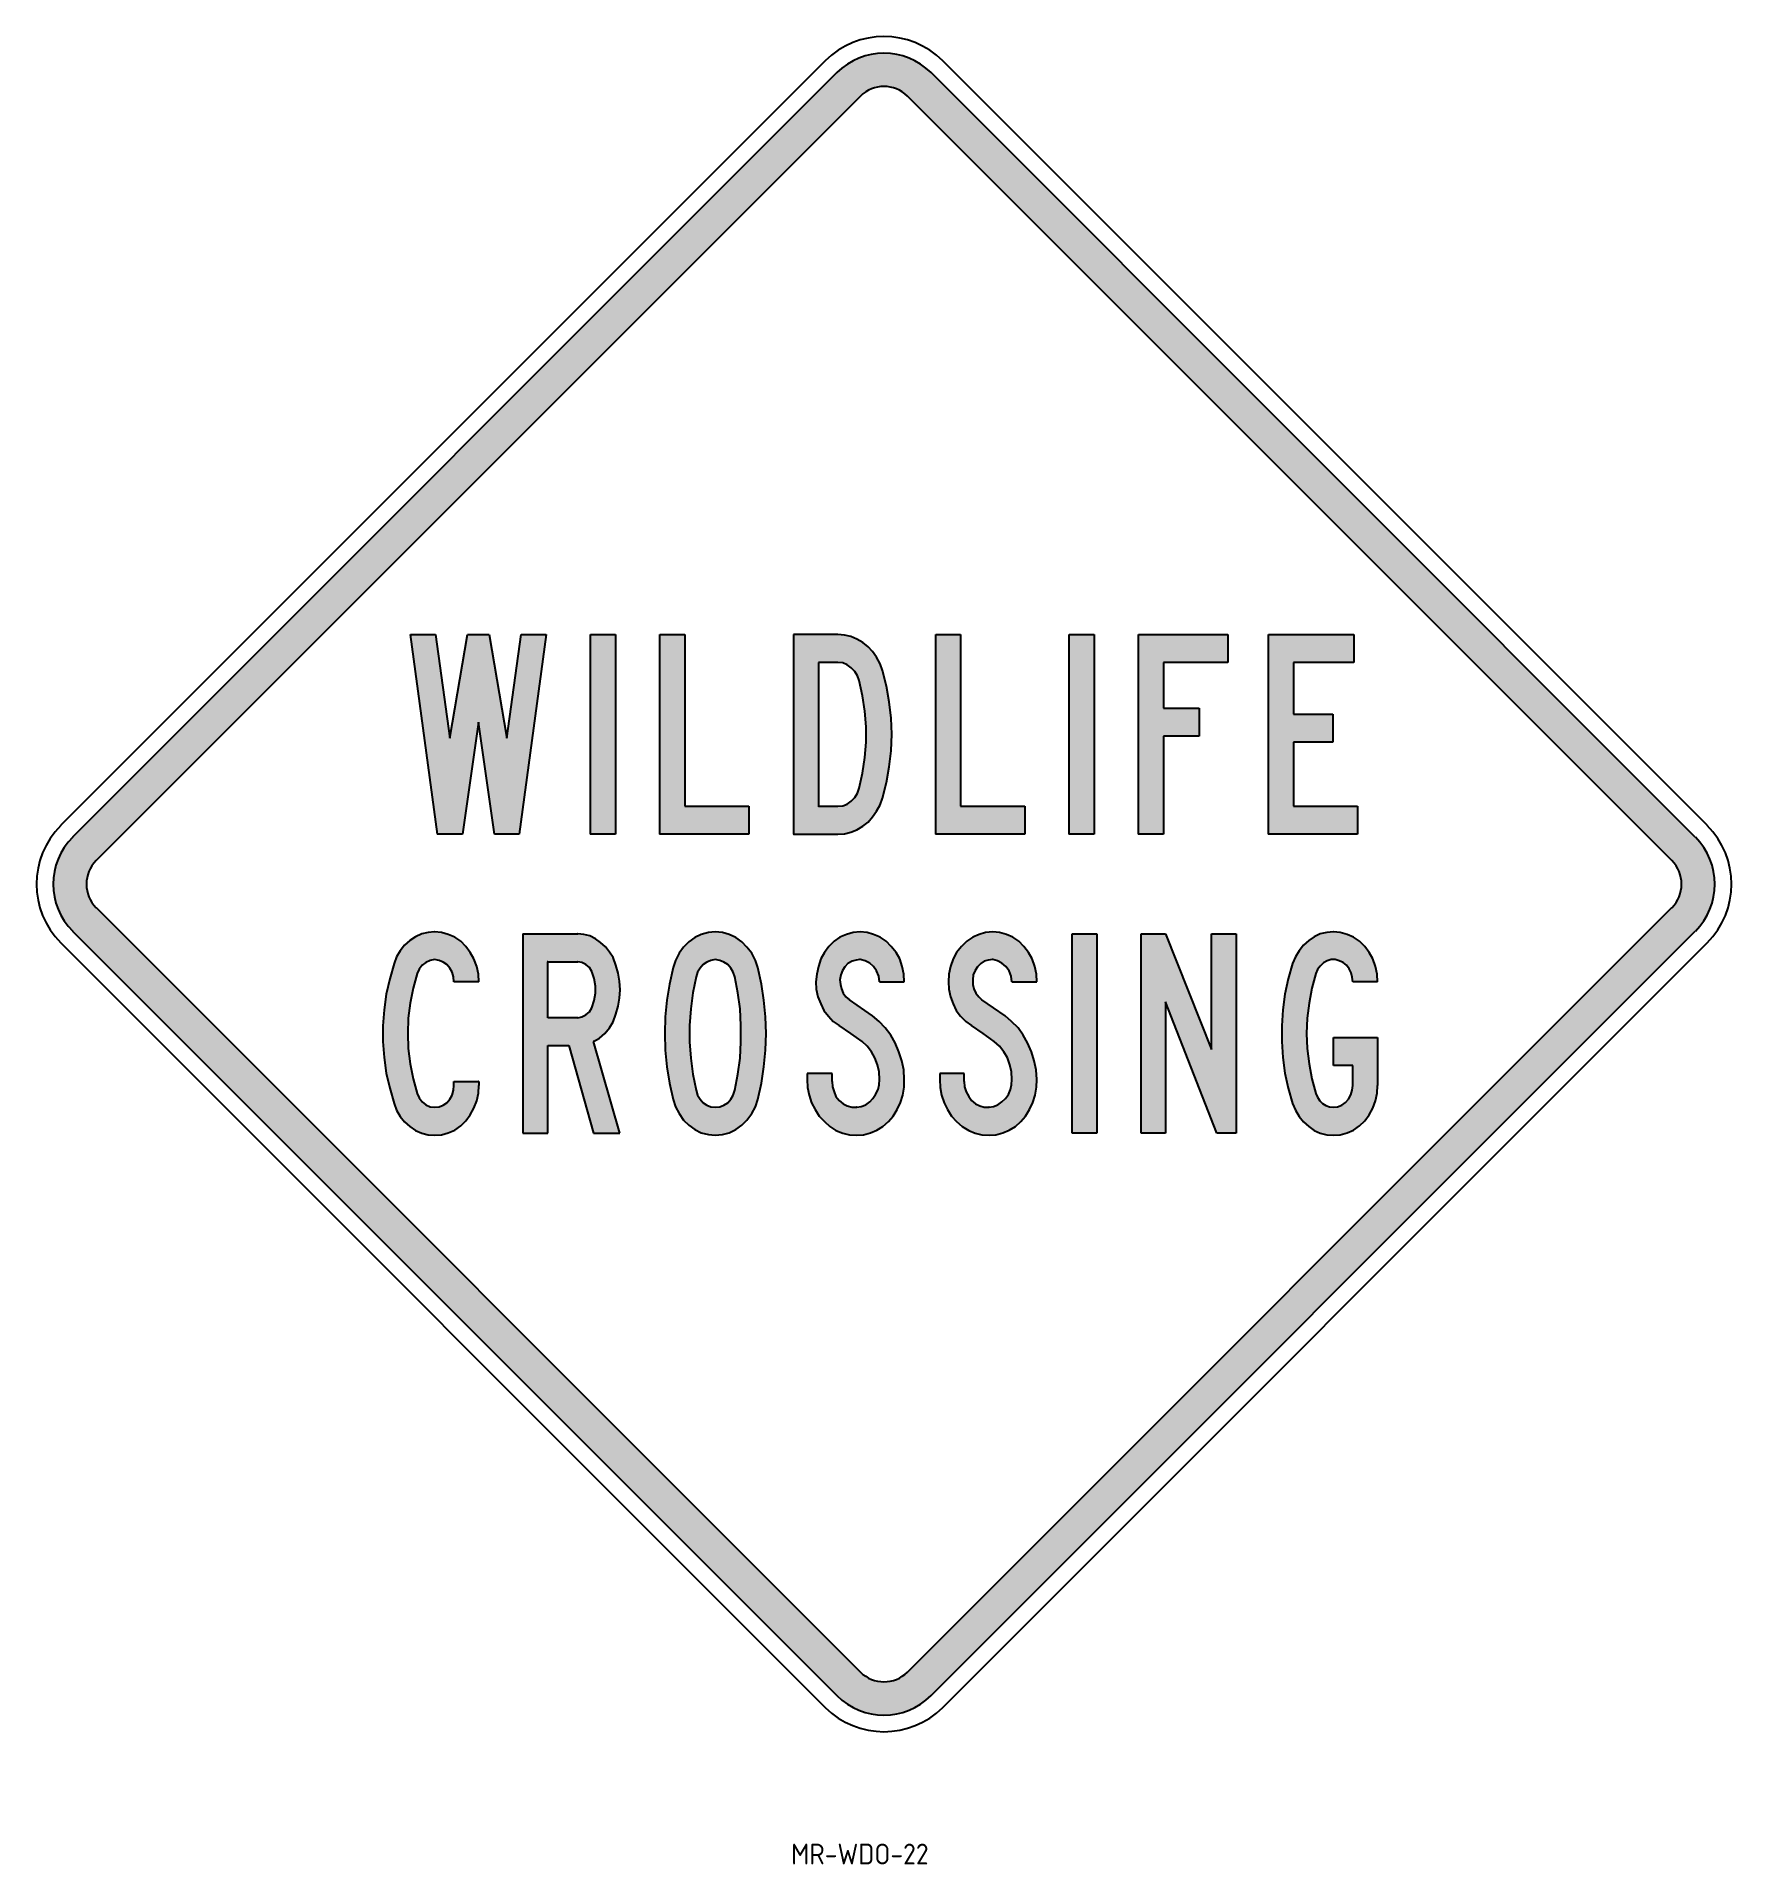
# Model space of a CAD drawing. Extents: x 126 to 330, y 36 to 256.
import ezdxf

# ---------------------------------------------------------------- set-up
doc = ezdxf.new("R2010")
doc.units = 0
doc.header["$MEASUREMENT"] = 0
doc.linetypes.add('CENTERX2', pattern=[101.6, 63.5, -12.7, 12.7, -12.7])
doc.layers.get('0').update_dxf_attribs({"linetype": 'CONTINUOUS'})
for name, color, linetype in [('L35', 3, 'CONTINUOUS'), ('T25', 1, 'CONTINUOUS'), ('TBLK25', 1, 'CONTINUOUS')]:
    doc.layers.add(name, color=color, linetype=linetype)
doc.styles.add('ISO', font='iso.shx')

msp = doc.modelspace()

# ---------------------------------------------------------------- hatches: boundary and pattern name
at = {"layer": 'T25', "linetype": 'CENTERX2'}
h = msp.add_hatch(color=256, dxfattribs=at)
h.paths.add_polyline_path([(180.43, 183.84), (177.83, 183.84), (175.7, 171.35), (173.97, 183.84), (170.98, 183.84), (174.21, 159.83), (177.2, 159.83), (179.13, 173.28), (181.06, 159.83), (184.05, 159.83), (187.28, 183.84), (184.29, 183.84), (182.55, 171.35)])
h.paths.add_polyline_path([(195.62, 183.84), (192.63, 183.84), (192.63, 159.83), (195.62, 159.83)])
h.paths.add_polyline_path([(203.96, 183.84), (200.97, 183.84), (200.97, 159.83), (211.67, 159.83), (211.67, 163.2), (203.96, 163.2)])
h.paths.add_polyline_path([(228.55, 167.93), (228.79, 169.86), (228.84, 171.83), (228.79, 173.76), (228.55, 175.74), (228.21, 177.62), (227.73, 179.5), (227.44, 180.32), (227.01, 181.09), (226.53, 181.77), (225.99, 182.34), (225.37, 182.88), (224.64, 183.26), (223.92, 183.6), (223.15, 183.74), (222.38, 183.84), (217.03, 183.84), (217.03, 159.83), (222.38, 159.83), (223.15, 159.88), (223.92, 160.07), (224.64, 160.36), (225.37, 160.79), (225.99, 161.27), (226.53, 161.9), (227.01, 162.58), (227.44, 163.35), (227.73, 164.17), (228.21, 166.05)])
h.paths.add_polyline_path([(220.02, 180.46), (222.38, 180.46), (222.96, 180.42), (223.49, 180.17), (223.97, 179.84), (224.4, 179.4), (224.74, 178.87), (224.93, 178.29), (225.32, 176.46), (225.61, 174.63), (225.75, 172.75), (225.75, 170.87), (225.61, 169.04), (225.32, 167.16), (224.93, 165.37), (224.74, 164.75), (224.4, 164.22), (223.97, 163.78), (223.49, 163.44), (222.96, 163.25), (222.38, 163.2), (220.02, 163.2)], flags=16)
h.paths.add_polyline_path([(237.13, 183.84), (234.14, 183.84), (234.14, 159.83), (244.85, 159.83), (244.85, 163.2), (237.13, 163.2)])
h.paths.add_polyline_path([(253.19, 183.84), (250.2, 183.84), (250.2, 159.83), (253.19, 159.83)])
h.paths.add_polyline_path([(265.82, 174.97), (261.53, 174.97), (261.53, 180.46), (269.25, 180.46), (269.25, 183.84), (258.54, 183.84), (258.54, 159.83), (261.53, 159.83), (261.53, 171.59), (265.82, 171.59)])
h.paths.add_polyline_path([(281.88, 174.24), (277.15, 174.24), (277.15, 180.46), (284.43, 180.46), (284.43, 183.84), (274.16, 183.84), (274.16, 159.83), (284.87, 159.83), (284.87, 163.2), (277.15, 163.2), (277.15, 170.87), (281.88, 170.87)])
h = msp.add_hatch(color=256, dxfattribs=at)
h.paths.add_polyline_path([(178.16, 126.08), (178.6, 126.89), (178.93, 127.76), (179.13, 128.68), (179.18, 129.6), (179.18, 130.08), (179.13, 130.08), (176.19, 130.08), (176.19, 129.6), (176.14, 129.02), (175.99, 128.44), (175.7, 127.96), (175.32, 127.52), (174.88, 127.23), (174.4, 127.04), (173.87, 126.99), (173.34, 127.04), (172.81, 127.28), (172.38, 127.62), (171.99, 128.1), (171.75, 128.63), (171.27, 130.41), (170.93, 132.2), (170.69, 134.03), (170.64, 135.86), (170.69, 137.7), (170.93, 139.48), (171.27, 141.31), (171.75, 143.05), (171.99, 143.58), (172.38, 144.06), (172.81, 144.4), (173.34, 144.64), (173.87, 144.74), (174.4, 144.64), (174.88, 144.45), (175.32, 144.16), (175.7, 143.72), (175.99, 143.24), (176.14, 142.66), (176.19, 142.08), (179.18, 142.08), (179.13, 143), (178.93, 143.92), (178.6, 144.83), (178.16, 145.6), (177.63, 146.33), (177.01, 146.95), (176.28, 147.44), (175.51, 147.77), (174.69, 148.01), (173.87, 148.06), (173.1, 148.01), (172.33, 147.82), (171.56, 147.48), (170.88, 147.05), (170.26, 146.47), (169.73, 145.8), (169.29, 145.07), (169, 144.25), (168.47, 142.42), (168.04, 140.59), (167.8, 138.71), (167.65, 136.78), (167.65, 134.9), (167.8, 132.97), (168.04, 131.09), (168.47, 129.26), (169, 127.43), (169.29, 126.65), (169.73, 125.88), (170.26, 125.21), (170.88, 124.68), (171.56, 124.19), (172.33, 123.86), (173.1, 123.66), (173.87, 123.62), (174.69, 123.66), (175.51, 123.91), (176.28, 124.24), (177.01, 124.73), (177.63, 125.35)])
h.paths.add_polyline_path([(194.89, 136.54), (195.33, 137.26), (195.67, 138.18), (195.96, 139.14), (196.1, 140.11), (196.2, 141.12), (196.1, 142.13), (195.96, 143.1), (195.67, 144.06), (195.33, 144.98), (194.89, 145.65), (194.41, 146.28), (193.83, 146.81), (193.21, 147.24), (192.53, 147.58), (191.81, 147.77), (191.09, 147.82), (191.04, 147.82), (184.48, 147.82), (184.48, 123.86), (187.47, 123.86), (187.47, 134.42), (190.02, 134.42), (192.97, 123.86), (196.15, 123.86), (192.97, 134.9), (193.69, 135.28), (194.32, 135.86)])
h.paths.add_polyline_path([(187.47, 137.74), (187.47, 144.49), (191.09, 144.49), (191.57, 144.4), (192.05, 144.16), (192.48, 143.77), (192.77, 143.29), (193.06, 142.47), (193.21, 141.55), (193.21, 140.69), (193.06, 139.82), (192.77, 138.95), (192.48, 138.47), (192.05, 138.08), (191.57, 137.84), (191.09, 137.74)], flags=16)
h.paths.add_polyline_path([(213.65, 133.84), (213.75, 135.86), (213.65, 137.84), (213.46, 139.87), (213.17, 141.79), (212.73, 143.77), (212.45, 144.64), (212.01, 145.51), (211.43, 146.23), (210.81, 146.86), (210.08, 147.39), (209.31, 147.77), (208.49, 148.01), (207.62, 148.06), (206.8, 148.01), (205.94, 147.77), (205.16, 147.39), (204.44, 146.86), (203.81, 146.23), (203.28, 145.51), (202.85, 144.64), (202.56, 143.77), (202.13, 141.79), (201.79, 139.87), (201.6, 137.84), (201.55, 135.86), (201.6, 133.84), (201.79, 131.86), (202.13, 129.88), (202.56, 127.91), (202.85, 127.04), (203.28, 126.22), (203.81, 125.45), (204.44, 124.82), (205.16, 124.29), (205.94, 123.91), (206.8, 123.71), (207.62, 123.62), (208.49, 123.71), (209.31, 123.91), (210.08, 124.29), (210.81, 124.82), (211.43, 125.45), (212.01, 126.22), (212.45, 127.04), (212.73, 127.91), (213.17, 129.88), (213.46, 131.86)])
h.paths.add_polyline_path([(204.68, 132.87), (204.54, 134.85), (204.54, 136.83), (204.68, 138.8), (204.92, 140.73), (205.31, 142.66), (205.5, 143.24), (205.79, 143.72), (206.18, 144.16), (206.61, 144.45), (207.09, 144.64), (207.62, 144.74), (208.15, 144.64), (208.64, 144.45), (209.12, 144.16), (209.5, 143.72), (209.79, 143.24), (209.99, 142.66), (210.32, 140.73), (210.61, 138.8), (210.71, 136.83), (210.71, 134.85), (210.61, 132.87), (210.32, 130.95), (209.99, 129.02), (209.79, 128.44), (209.5, 127.96), (209.12, 127.52), (208.64, 127.23), (208.15, 127.04), (207.62, 126.99), (207.09, 127.04), (206.61, 127.23), (206.18, 127.52), (205.79, 127.96), (205.5, 128.44), (205.31, 129.02), (204.92, 130.95)], flags=16)
h.paths.add_polyline_path([(223.78, 139.91), (223.34, 140.25), (223.01, 140.69), (222.81, 141.22), (222.67, 141.75), (222.62, 142.32), (222.72, 142.9), (222.91, 143.43), (223.2, 143.87), (223.58, 144.25), (224.07, 144.54), (224.55, 144.69), (225.03, 144.74), (225.66, 144.59), (226.19, 144.3), (226.67, 143.92), (227.01, 143.39), (227.3, 142.76), (227.39, 142.08), (230.33, 142.08), (230.29, 143), (230.09, 143.92), (229.8, 144.83), (229.37, 145.6), (228.79, 146.33), (228.16, 146.95), (227.44, 147.44), (226.67, 147.77), (225.9, 148.01), (225.03, 148.06), (224.21, 148.01), (223.39, 147.77), (222.62, 147.44), (221.9, 146.95), (221.27, 146.33), (220.74, 145.6), (220.3, 144.83), (220.02, 143.92), (219.82, 143), (219.73, 142.08), (219.77, 141.17), (219.97, 140.25), (220.3, 139.43), (220.69, 138.61), (221.22, 137.94), (221.8, 137.31), (222.52, 136.83), (223.92, 135.86), (225.27, 134.9), (225.9, 134.32), (226.43, 133.65), (226.81, 132.92), (227.15, 132.1), (227.34, 131.23), (227.39, 130.32), (227.34, 129.69), (227.2, 129.11), (226.91, 128.53), (226.57, 128.05), (226.19, 127.62), (225.71, 127.28), (225.17, 127.09), (224.64, 126.99), (224.6, 126.99), (224.07, 126.99), (223.49, 127.14), (223.01, 127.38), (222.52, 127.81), (222.14, 128.29), (221.9, 128.82), (221.7, 129.45), (221.66, 130.08), (221.66, 131.04), (218.67, 131.04), (218.67, 130.32), (218.71, 129.35), (218.91, 128.44), (219.2, 127.52), (219.63, 126.7), (220.11, 125.93), (220.74, 125.26), (221.41, 124.68), (222.14, 124.19), (222.96, 123.86), (223.78, 123.66), (224.64, 123.62), (225.46, 123.66), (226.28, 123.91), (227.06, 124.24), (227.78, 124.68), (228.45, 125.26), (229.03, 125.93), (229.51, 126.7), (229.9, 127.57), (230.19, 128.44), (230.33, 129.4), (230.33, 130.32), (230.29, 131.48), (230.04, 132.58), (229.71, 133.65), (229.27, 134.71), (228.74, 135.67), (228.07, 136.54), (227.34, 137.31), (226.53, 137.98)])
h.paths.add_polyline_path([(243.26, 137.31), (242.48, 137.98), (239.69, 139.91), (239.3, 140.25), (238.97, 140.69), (238.72, 141.22), (238.58, 141.75), (238.58, 142.32), (238.63, 142.9), (238.87, 143.43), (239.16, 143.87), (239.54, 144.25), (239.98, 144.54), (240.46, 144.69), (240.99, 144.74), (241.57, 144.59), (242.1, 144.3), (242.58, 143.92), (242.97, 143.39), (243.21, 142.76), (243.3, 142.08), (246.29, 142.08), (246.25, 143), (246.05, 143.92), (245.72, 144.83), (245.28, 145.6), (244.75, 146.33), (244.12, 146.95), (243.4, 147.44), (242.63, 147.77), (241.81, 148.01), (240.99, 148.06), (240.12, 148.01), (239.35, 147.77), (238.58, 147.44), (237.86, 146.95), (237.23, 146.33), (236.65, 145.6), (236.22, 144.83), (235.93, 143.92), (235.73, 143), (235.69, 142.08), (235.73, 141.17), (235.93, 140.25), (236.22, 139.43), (236.6, 138.61), (237.13, 137.94), (237.76, 137.31), (238.43, 136.83), (239.83, 135.86), (241.18, 134.9), (241.81, 134.32), (242.34, 133.65), (242.77, 132.92), (243.06, 132.1), (243.26, 131.23), (243.3, 130.32), (243.26, 129.69), (243.11, 129.11), (242.87, 128.53), (242.53, 128.05), (242.1, 127.62), (241.62, 127.28), (241.09, 127.09), (240.56, 126.99), (240.51, 126.99), (239.98, 126.99), (239.45, 127.14), (238.92, 127.38), (238.43, 127.81), (238.1, 128.29), (237.81, 128.82), (237.61, 129.45), (237.57, 130.08), (237.57, 131.04), (234.63, 131.04), (234.63, 130.32), (234.67, 129.35), (234.82, 128.44), (235.16, 127.52), (235.54, 126.7), (236.02, 125.93), (236.65, 125.26), (237.33, 124.68), (238.1, 124.19), (238.87, 123.86), (239.69, 123.66), (240.56, 123.62), (241.38, 123.66), (242.2, 123.91), (242.97, 124.24), (243.74, 124.68), (244.37, 125.26), (244.94, 125.93), (245.43, 126.7), (245.81, 127.57), (246.1, 128.44), (246.25, 129.4), (246.29, 130.32), (246.2, 131.48), (245.96, 132.58), (245.67, 133.65), (245.19, 134.71), (244.65, 135.67), (244.03, 136.54)])
h.paths.add_polyline_path([(253.53, 147.82), (250.54, 147.82), (250.54, 123.86), (253.53, 123.86)])
h.paths.add_polyline_path([(261.77, 139.67), (267.94, 123.86), (270.26, 123.86), (270.26, 147.82), (267.32, 147.82), (267.32, 133.93), (261.77, 147.82), (258.83, 147.82), (258.83, 123.86), (261.77, 123.86)])
h.paths.add_polyline_path([(278.79, 137.7), (279.03, 139.48), (279.37, 141.31), (279.85, 143.05), (280.05, 143.53), (280.38, 143.96), (280.77, 144.35), (281.2, 144.59), (281.69, 144.74), (282.17, 144.74), (282.65, 144.59), (283.13, 144.4), (283.52, 144.06), (283.86, 143.63), (284.1, 143.14), (284.24, 142.61), (284.29, 142.08), (287.28, 142.08), (287.23, 143), (287.04, 143.92), (286.7, 144.83), (286.27, 145.6), (285.74, 146.33), (285.11, 146.95), (284.39, 147.44), (283.61, 147.77), (282.79, 148.01), (281.97, 148.06), (281.16, 148.01), (280.38, 147.82), (279.66, 147.48), (278.99, 147.05), (278.36, 146.47), (277.83, 145.8), (277.39, 145.07), (277.06, 144.25), (276.53, 142.42), (276.14, 140.59), (275.9, 138.71), (275.75, 136.78), (275.75, 134.9), (275.9, 132.97), (276.14, 131.09), (276.53, 129.26), (277.06, 127.43), (277.39, 126.65), (277.83, 125.88), (278.36, 125.21), (278.99, 124.68), (279.66, 124.19), (280.38, 123.86), (281.16, 123.66), (281.97, 123.62), (282.79, 123.66), (283.61, 123.91), (284.39, 124.24), (285.11, 124.73), (285.74, 125.35), (286.27, 126.08), (286.7, 126.89), (287.04, 127.76), (287.23, 128.68), (287.28, 129.6), (287.28, 135.38), (281.97, 135.38), (281.97, 132.01), (284.29, 132.01), (284.29, 129.6), (284.24, 129.02), (284.05, 128.49), (283.76, 127.96), (283.42, 127.57), (282.99, 127.23), (282.46, 127.04), (281.97, 126.99), (281.49, 127.04), (281.06, 127.18), (280.67, 127.43), (280.34, 127.76), (280.05, 128.2), (279.85, 128.63), (279.37, 130.41), (279.03, 132.2), (278.79, 134.03), (278.74, 135.86)])
at = {"layer": 'TBLK25', "linetype": 'CENTERX2'}
h = msp.add_hatch(color=256, dxfattribs=at)
h.paths.add_polyline_path([(322.67, 156.64, -0.198872), (323.84, 153.82), (327.84, 153.82, 0.198872), (325.49, 159.47), (233.57, 251.4, 0.198872), (227.91, 253.74), (227.91, 249.74, -0.198872), (230.74, 248.57)])
h.paths.add_polyline_path([(225.09, 248.57, -0.198952), (227.91, 249.74), (227.91, 253.74, 0.198952), (222.26, 251.4), (130.33, 159.47, 0.198872), (127.99, 153.82), (131.99, 153.82, -0.198872), (133.16, 156.64)])
h.paths.add_polyline_path([(222.26, 56.23, 0.198952), (227.91, 53.89), (227.91, 57.89, -0.198952), (225.09, 59.06), (133.16, 150.99, -0.198952), (131.99, 153.82), (127.99, 153.82, 0.198952), (130.33, 148.16)])
h.paths.add_polyline_path([(230.74, 59.06, -0.198872), (227.91, 57.89), (227.91, 53.89, 0.198872), (233.57, 56.23), (325.49, 148.16, 0.198952), (327.84, 153.82), (323.84, 153.82, -0.198952), (322.67, 150.99)])

# ---------------------------------------------------------------- linework, layer by layer
at = {"color": 4}
for p, q in [((174.21, 159.83), (170.98, 183.84)), ((170.98, 183.84), (173.97, 183.84)), ((173.97, 183.84), (175.7, 171.35)), ((175.7, 171.35), (177.83, 183.84)), ((177.83, 183.84), (180.43, 183.84)), ((180.43, 183.84), (182.55, 171.35)), ((182.55, 171.35), (184.29, 183.84)), ((187.28, 183.84), (184.05, 159.83)), ((184.29, 183.84), (187.28, 183.84)), ((192.63, 159.83), (192.63, 183.84)), ((192.63, 183.84), (195.62, 183.84)), ((195.62, 183.84), (195.62, 159.83)), ((200.97, 159.83), (200.97, 183.84)), ((200.97, 183.84), (203.96, 183.84)), ((203.96, 183.84), (203.96, 163.2)), ((222.38, 183.84), (217.03, 183.84)), ((217.03, 183.84), (217.03, 159.83)), ((223.15, 183.74), (222.38, 183.84)), ((223.92, 183.6), (223.15, 183.74)), ((224.64, 183.26), (223.92, 183.6)), ((225.37, 182.88), (224.64, 183.26)), ((225.99, 182.34), (225.37, 182.88)), ((234.14, 159.83), (234.14, 183.84)), ((234.14, 183.84), (237.13, 183.84)), ((237.13, 183.84), (237.13, 163.2)), ((250.2, 159.83), (250.2, 183.84)), ((250.2, 183.84), (253.19, 183.84)), ((253.19, 183.84), (253.19, 159.83)), ((258.54, 159.83), (258.54, 183.84)), ((258.54, 183.84), (269.25, 183.84)), ((269.25, 183.84), (269.25, 180.46)), ((274.16, 159.83), (274.16, 183.84)), ((274.16, 183.84), (284.43, 183.84)), ((284.43, 183.84), (284.43, 180.46)), ((222.38, 180.46), (220.02, 180.46)), ((220.02, 180.46), (220.02, 163.2)), ((222.96, 180.42), (222.38, 180.46)), ((223.49, 180.17), (222.96, 180.42)), ((226.53, 181.77), (225.99, 182.34)), ((227.01, 181.09), (226.53, 181.77)), ((227.44, 180.32), (227.01, 181.09)), ((227.73, 179.5), (227.44, 180.32)), ((269.25, 180.46), (261.53, 180.46)), ((261.53, 180.46), (261.53, 174.97)), ((284.43, 180.46), (277.15, 180.46)), ((277.15, 180.46), (277.15, 174.24)), ((223.97, 179.84), (223.49, 180.17)), ((224.4, 179.4), (223.97, 179.84)), ((224.74, 178.87), (224.4, 179.4)), ((224.93, 178.29), (224.74, 178.87)), ((225.32, 176.46), (224.93, 178.29)), ((228.21, 177.62), (227.73, 179.5)), ((225.61, 174.63), (225.32, 176.46)), ((228.55, 175.74), (228.21, 177.62)), ((225.75, 172.75), (225.61, 174.63)), ((228.79, 173.76), (228.55, 175.74)), ((228.84, 171.83), (228.79, 173.76)), ((261.53, 174.97), (265.82, 174.97)), ((265.82, 174.97), (265.82, 171.59)), ((277.15, 174.24), (281.88, 174.24)), ((281.88, 174.24), (281.88, 170.87)), ((179.13, 173.28), (177.2, 159.83)), ((181.06, 159.83), (179.13, 173.28)), ((225.75, 170.87), (225.75, 172.75)), ((228.79, 169.86), (228.84, 171.83)), ((265.82, 171.59), (261.53, 171.59)), ((261.53, 171.59), (261.53, 159.83)), ((225.61, 169.04), (225.75, 170.87)), ((228.55, 167.93), (228.79, 169.86)), ((281.88, 170.87), (277.15, 170.87)), ((277.15, 170.87), (277.15, 163.2)), ((224.93, 165.37), (225.32, 167.16)), ((225.32, 167.16), (225.61, 169.04)), ((228.21, 166.05), (228.55, 167.93)), ((224.74, 164.75), (224.93, 165.37)), ((227.73, 164.17), (228.21, 166.05)), ((203.96, 163.2), (211.67, 163.2)), ((211.67, 163.2), (211.67, 159.83)), ((220.02, 163.2), (219.97, 163.2)), ((220.02, 163.2), (222.38, 163.2)), ((222.38, 163.2), (222.96, 163.25)), ((222.96, 163.25), (223.49, 163.44)), ((223.49, 163.44), (223.97, 163.78)), ((223.97, 163.78), (224.4, 164.22)), ((224.4, 164.22), (224.74, 164.75)), ((227.01, 162.58), (227.44, 163.35)), ((227.44, 163.35), (227.73, 164.17)), ((237.13, 163.2), (244.85, 163.2)), ((244.85, 163.2), (244.85, 159.83)), ((277.15, 163.2), (284.87, 163.2)), ((284.87, 163.2), (284.87, 159.83)), ((224.64, 160.36), (225.37, 160.79)), ((225.37, 160.79), (225.99, 161.27)), ((225.99, 161.27), (226.53, 161.9)), ((226.53, 161.9), (227.01, 162.58)), ((174.21, 159.83), (174.16, 159.83)), ((177.2, 159.83), (174.21, 159.83)), ((184.05, 159.83), (181.06, 159.83)), ((192.63, 159.83), (192.58, 159.83)), ((195.62, 159.83), (192.63, 159.83)), ((200.97, 159.83), (200.92, 159.83)), ((211.67, 159.83), (200.97, 159.83)), ((217.03, 159.83), (216.98, 159.83)), ((217.03, 159.83), (222.38, 159.83)), ((222.38, 159.83), (223.15, 159.88)), ((223.15, 159.88), (223.92, 160.07)), ((223.92, 160.07), (224.64, 160.36)), ((234.14, 159.83), (234.1, 159.83)), ((244.85, 159.83), (234.14, 159.83)), ((250.2, 159.83), (250.15, 159.83)), ((253.19, 159.83), (250.2, 159.83)), ((258.54, 159.83), (258.49, 159.83)), ((261.53, 159.83), (258.54, 159.83)), ((274.16, 159.83), (274.12, 159.83)), ((284.87, 159.83), (274.16, 159.83)), ((171.56, 147.48), (170.88, 147.05)), ((172.33, 147.82), (171.56, 147.48)), ((173.1, 148.01), (172.33, 147.82)), ((173.87, 148.06), (173.1, 148.01)), ((173.87, 148.06), (173.82, 148.06)), ((174.69, 148.01), (173.87, 148.06)), ((175.51, 147.77), (174.69, 148.01)), ((176.28, 147.44), (175.51, 147.77)), ((177.01, 146.95), (176.28, 147.44)), ((184.48, 147.82), (184.48, 123.86)), ((184.48, 147.82), (191.09, 147.82)), ((191.09, 147.82), (191.04, 147.82)), ((191.09, 147.82), (191.04, 147.82)), ((191.81, 147.77), (191.09, 147.82)), ((192.53, 147.58), (191.81, 147.77)), ((193.21, 147.24), (192.53, 147.58)), ((205.16, 147.39), (204.44, 146.86)), ((205.94, 147.77), (205.16, 147.39)), ((206.8, 148.01), (205.94, 147.77)), ((207.62, 148.06), (206.8, 148.01)), ((208.49, 148.01), (207.62, 148.06)), ((209.31, 147.77), (208.49, 148.01)), ((210.08, 147.39), (209.31, 147.77)), ((210.81, 146.86), (210.08, 147.39)), ((222.62, 147.44), (221.9, 146.95)), ((223.39, 147.77), (222.62, 147.44)), ((224.21, 148.01), (223.39, 147.77)), ((225.03, 148.06), (224.21, 148.01)), ((225.9, 148.01), (225.03, 148.06)), ((226.67, 147.77), (225.9, 148.01)), ((227.44, 147.44), (226.67, 147.77)), ((228.16, 146.95), (227.44, 147.44)), ((238.58, 147.44), (237.86, 146.95)), ((239.35, 147.77), (238.58, 147.44)), ((240.12, 148.01), (239.35, 147.77)), ((240.99, 148.06), (240.12, 148.01)), ((241.81, 148.01), (240.99, 148.06)), ((242.63, 147.77), (241.81, 148.01)), ((243.4, 147.44), (242.63, 147.77)), ((244.12, 146.95), (243.4, 147.44)), ((250.54, 123.86), (250.54, 147.82)), ((250.54, 147.82), (253.53, 147.82)), ((253.53, 147.82), (253.53, 123.86)), ((258.83, 123.86), (258.83, 147.82)), ((258.83, 147.82), (261.77, 147.82)), ((261.77, 147.82), (267.32, 133.93)), ((267.32, 133.93), (267.32, 147.82)), ((267.32, 147.82), (270.26, 147.82)), ((270.26, 147.82), (270.26, 123.86)), ((279.66, 147.48), (278.99, 147.05)), ((280.38, 147.82), (279.66, 147.48)), ((281.16, 148.01), (280.38, 147.82)), ((281.97, 148.06), (281.16, 148.01)), ((281.97, 148.06), (281.93, 148.06)), ((282.79, 148.01), (281.97, 148.06)), ((283.61, 147.77), (282.79, 148.01)), ((284.39, 147.44), (283.61, 147.77)), ((285.11, 146.95), (284.39, 147.44)), ((169.73, 145.8), (169.29, 145.07)), ((170.26, 146.47), (169.73, 145.8)), ((170.88, 147.05), (170.26, 146.47)), ((177.63, 146.33), (177.01, 146.95)), ((178.16, 145.6), (177.63, 146.33)), ((178.6, 144.83), (178.16, 145.6)), ((193.83, 146.81), (193.21, 147.24)), ((194.41, 146.28), (193.83, 146.81)), ((194.89, 145.65), (194.41, 146.28)), ((195.33, 144.98), (194.89, 145.65)), ((203.28, 145.51), (202.85, 144.64)), ((203.81, 146.23), (203.28, 145.51)), ((204.44, 146.86), (203.81, 146.23)), ((211.43, 146.23), (210.81, 146.86)), ((212.01, 145.51), (211.43, 146.23)), ((212.45, 144.64), (212.01, 145.51)), ((220.74, 145.6), (220.3, 144.83)), ((221.27, 146.33), (220.74, 145.6)), ((221.9, 146.95), (221.27, 146.33)), ((228.79, 146.33), (228.16, 146.95)), ((229.37, 145.6), (228.79, 146.33)), ((229.8, 144.83), (229.37, 145.6)), ((236.65, 145.6), (236.22, 144.83)), ((237.23, 146.33), (236.65, 145.6)), ((237.86, 146.95), (237.23, 146.33)), ((244.75, 146.33), (244.12, 146.95)), ((245.28, 145.6), (244.75, 146.33)), ((245.72, 144.83), (245.28, 145.6)), ((277.83, 145.8), (277.39, 145.07)), ((278.36, 146.47), (277.83, 145.8)), ((278.99, 147.05), (278.36, 146.47)), ((285.74, 146.33), (285.11, 146.95)), ((286.27, 145.6), (285.74, 146.33)), ((286.7, 144.83), (286.27, 145.6)), ((169, 144.25), (168.47, 142.42)), ((169.29, 145.07), (169, 144.25)), ((171.75, 143.05), (171.27, 141.31)), ((171.99, 143.58), (171.75, 143.05)), ((172.38, 144.06), (171.99, 143.58)), ((172.81, 144.4), (172.38, 144.06)), ((173.34, 144.64), (172.81, 144.4)), ((173.87, 144.74), (173.34, 144.64)), ((174.4, 144.64), (173.87, 144.74)), ((174.88, 144.45), (174.4, 144.64)), ((175.32, 144.16), (174.88, 144.45)), ((175.7, 143.72), (175.32, 144.16)), ((175.99, 143.24), (175.7, 143.72)), ((176.14, 142.66), (175.99, 143.24)), ((178.93, 143.92), (178.6, 144.83)), ((179.13, 143), (178.93, 143.92)), ((179.18, 142.08), (179.13, 143)), ((187.47, 144.49), (187.42, 144.49)), ((187.47, 144.49), (191.09, 144.49)), ((187.47, 137.74), (187.47, 144.49)), ((191.09, 144.49), (191.04, 144.49)), ((191.09, 144.49), (191.04, 144.49)), ((191.57, 144.4), (191.09, 144.49)), ((192.05, 144.16), (191.57, 144.4)), ((192.48, 143.77), (192.05, 144.16)), ((192.77, 143.29), (192.48, 143.77)), ((192.77, 143.29), (192.72, 143.29)), ((193.06, 142.47), (192.77, 143.29)), ((195.33, 144.98), (195.28, 144.98)), ((195.67, 144.06), (195.33, 144.98)), ((195.96, 143.1), (195.67, 144.06)), ((196.1, 142.13), (195.96, 143.1)), ((202.56, 143.77), (202.13, 141.79)), ((202.85, 144.64), (202.56, 143.77)), ((205.5, 143.24), (205.31, 142.66)), ((205.79, 143.72), (205.5, 143.24)), ((206.18, 144.16), (205.79, 143.72)), ((206.61, 144.45), (206.18, 144.16)), ((207.09, 144.64), (206.61, 144.45)), ((207.62, 144.74), (207.09, 144.64)), ((208.15, 144.64), (207.62, 144.74)), ((208.64, 144.45), (208.15, 144.64)), ((209.12, 144.16), (208.64, 144.45)), ((209.5, 143.72), (209.12, 144.16)), ((209.79, 143.24), (209.5, 143.72)), ((209.99, 142.66), (209.79, 143.24)), ((212.73, 143.77), (212.45, 144.64)), ((213.17, 141.79), (212.73, 143.77)), ((219.82, 143), (219.73, 142.08)), ((220.02, 143.92), (219.82, 143)), ((220.3, 144.83), (220.02, 143.92)), ((222.72, 142.9), (222.62, 142.32)), ((222.91, 143.43), (222.72, 142.9)), ((223.2, 143.87), (222.91, 143.43)), ((223.58, 144.25), (223.2, 143.87)), ((224.07, 144.54), (223.58, 144.25)), ((224.55, 144.69), (224.07, 144.54)), ((225.03, 144.74), (224.55, 144.69)), ((225.03, 144.74), (224.98, 144.74)), ((225.66, 144.59), (225.03, 144.74)), ((226.19, 144.3), (225.66, 144.59)), ((226.67, 143.92), (226.19, 144.3)), ((227.01, 143.39), (226.67, 143.92)), ((227.3, 142.76), (227.01, 143.39)), ((230.09, 143.92), (229.8, 144.83)), ((230.29, 143), (230.09, 143.92)), ((230.33, 142.08), (230.29, 143)), ((235.73, 143), (235.69, 142.08)), ((235.93, 143.92), (235.73, 143)), ((236.22, 144.83), (235.93, 143.92)), ((238.63, 142.9), (238.58, 142.32)), ((238.87, 143.43), (238.63, 142.9)), ((239.16, 143.87), (238.87, 143.43)), ((239.54, 144.25), (239.16, 143.87)), ((239.98, 144.54), (239.54, 144.25)), ((240.46, 144.69), (239.98, 144.54)), ((240.99, 144.74), (240.46, 144.69)), ((240.99, 144.74), (240.94, 144.74)), ((241.57, 144.59), (240.99, 144.74)), ((242.1, 144.3), (241.57, 144.59)), ((242.58, 143.92), (242.1, 144.3)), ((242.97, 143.39), (242.58, 143.92)), ((243.21, 142.76), (242.97, 143.39)), ((246.05, 143.92), (245.72, 144.83)), ((246.25, 143), (246.05, 143.92)), ((246.29, 142.08), (246.25, 143)), ((277.06, 144.25), (276.53, 142.42)), ((277.06, 144.25), (277.01, 144.25)), ((277.39, 145.07), (277.06, 144.25)), ((279.85, 143.05), (279.37, 141.31)), ((280.05, 143.53), (279.85, 143.05)), ((280.38, 143.96), (280.05, 143.53)), ((280.77, 144.35), (280.38, 143.96)), ((281.2, 144.59), (280.77, 144.35)), ((281.69, 144.74), (281.2, 144.59)), ((282.17, 144.74), (281.69, 144.74)), ((282.65, 144.59), (282.17, 144.74)), ((283.13, 144.4), (282.65, 144.59)), ((283.52, 144.06), (283.13, 144.4)), ((283.86, 143.63), (283.52, 144.06)), ((284.1, 143.14), (283.86, 143.63)), ((284.24, 142.61), (284.1, 143.14)), ((287.04, 143.92), (286.7, 144.83)), ((287.23, 143), (287.04, 143.92)), ((287.28, 142.08), (287.23, 143)), ((168.47, 142.42), (168.04, 140.59)), ((171.27, 141.31), (170.93, 139.48)), ((176.19, 142.08), (176.14, 142.66)), ((179.18, 142.08), (176.19, 142.08)), ((193.21, 141.55), (193.06, 142.47)), ((193.06, 139.82), (193.21, 140.69)), ((193.21, 140.69), (193.21, 141.55)), ((196.2, 141.12), (196.1, 142.13)), ((196.1, 140.11), (196.2, 141.12)), ((202.13, 141.79), (201.79, 139.87)), ((204.92, 140.73), (204.68, 138.8)), ((205.31, 142.66), (204.92, 140.73)), ((210.32, 140.73), (209.99, 142.66)), ((210.61, 138.8), (210.32, 140.73)), ((213.46, 139.87), (213.17, 141.79)), ((219.73, 142.08), (219.77, 141.17)), ((219.77, 141.17), (219.97, 140.25)), ((222.62, 142.32), (222.67, 141.75)), ((222.67, 141.75), (222.81, 141.22)), ((222.81, 141.22), (223.01, 140.69)), ((223.01, 140.69), (223.34, 140.25)), ((227.39, 142.08), (227.3, 142.76)), ((227.39, 142.08), (230.33, 142.08)), ((235.69, 142.08), (235.73, 141.17)), ((235.73, 141.17), (235.93, 140.25)), ((238.58, 142.32), (238.58, 141.75)), ((238.58, 141.75), (238.72, 141.22)), ((238.72, 141.22), (238.97, 140.69)), ((238.97, 140.69), (239.3, 140.25)), ((243.3, 142.08), (243.21, 142.76)), ((243.3, 142.08), (246.29, 142.08)), ((276.53, 142.42), (276.14, 140.59)), ((279.37, 141.31), (279.03, 139.48)), ((284.29, 142.08), (284.24, 142.61)), ((287.28, 142.08), (284.29, 142.08)), ((167.8, 138.71), (167.65, 136.78)), ((168.04, 140.59), (167.8, 138.71)), ((170.93, 139.48), (170.69, 137.7)), ((192.48, 138.47), (192.77, 138.95)), ((192.77, 138.95), (192.72, 138.95)), ((192.77, 138.95), (193.06, 139.82)), ((195.67, 138.18), (195.96, 139.14)), ((195.96, 139.14), (196.1, 140.11)), ((201.79, 139.87), (201.6, 137.84)), ((204.68, 138.8), (204.54, 136.83)), ((210.71, 136.83), (210.61, 138.8)), ((213.65, 137.84), (213.46, 139.87)), ((219.97, 140.25), (220.3, 139.43)), ((220.3, 139.43), (220.69, 138.61)), ((220.69, 138.61), (221.22, 137.94)), ((223.34, 140.25), (223.78, 139.91)), ((223.78, 139.91), (223.73, 139.91)), ((223.78, 139.91), (223.73, 139.91)), ((226.53, 137.98), (223.78, 139.91)), ((235.93, 140.25), (236.22, 139.43)), ((236.22, 139.43), (236.6, 138.61)), ((236.6, 138.61), (237.13, 137.94)), ((239.3, 140.25), (239.69, 139.91)), ((239.69, 139.91), (239.64, 139.91)), ((239.69, 139.91), (239.64, 139.91)), ((242.48, 137.98), (239.69, 139.91)), ((267.94, 123.86), (261.77, 139.67)), ((261.77, 139.67), (261.77, 123.86)), ((275.9, 138.71), (275.75, 136.78)), ((276.14, 140.59), (275.9, 138.71)), ((279.03, 139.48), (278.79, 137.7)), ((167.65, 136.78), (167.65, 134.9)), ((170.69, 137.7), (170.64, 135.86)), ((191.09, 137.74), (187.47, 137.74)), ((191.09, 137.74), (191.57, 137.84)), ((191.57, 137.84), (192.05, 138.08)), ((192.05, 138.08), (192.48, 138.47)), ((194.32, 135.86), (194.89, 136.54)), ((194.89, 136.54), (195.33, 137.26)), ((195.33, 137.26), (195.28, 137.26)), ((195.33, 137.26), (195.67, 138.18)), ((201.6, 137.84), (201.55, 135.86)), ((204.54, 136.83), (204.54, 134.85)), ((210.71, 134.85), (210.71, 136.83)), ((213.75, 135.86), (213.65, 137.84)), ((221.22, 137.94), (221.8, 137.31)), ((221.8, 137.31), (222.52, 136.83)), ((222.52, 136.83), (222.47, 136.83)), ((222.52, 136.83), (222.47, 136.83)), ((223.92, 135.86), (222.52, 136.83)), ((227.34, 137.31), (226.53, 137.98)), ((228.07, 136.54), (227.34, 137.31)), ((228.74, 135.67), (228.07, 136.54)), ((237.13, 137.94), (237.76, 137.31)), ((237.76, 137.31), (238.43, 136.83)), ((238.43, 136.83), (238.39, 136.83)), ((238.43, 136.83), (238.39, 136.83)), ((239.83, 135.86), (238.43, 136.83)), ((243.26, 137.31), (242.48, 137.98)), ((244.03, 136.54), (243.26, 137.31)), ((244.65, 135.67), (244.03, 136.54)), ((275.75, 136.78), (275.75, 134.9)), ((278.79, 137.7), (278.74, 135.86)), ((167.65, 134.9), (167.8, 132.97)), ((170.64, 135.86), (170.69, 134.03)), ((187.47, 123.86), (187.47, 134.42)), ((187.47, 134.42), (190.02, 134.42)), ((190.02, 134.42), (192.97, 123.86)), ((192.97, 134.9), (192.92, 134.9)), ((192.97, 134.9), (193.69, 135.28)), ((196.15, 123.86), (192.97, 134.9)), ((193.69, 135.28), (194.32, 135.86)), ((201.55, 135.86), (201.6, 133.84)), ((204.54, 134.85), (204.68, 132.87)), ((210.61, 132.87), (210.71, 134.85)), ((213.65, 133.84), (213.75, 135.86)), ((225.27, 134.9), (223.92, 135.86)), ((225.27, 134.9), (225.22, 134.9)), ((225.9, 134.32), (225.27, 134.9)), ((226.43, 133.65), (225.9, 134.32)), ((229.27, 134.71), (228.74, 135.67)), ((229.71, 133.65), (229.27, 134.71)), ((241.18, 134.9), (239.83, 135.86)), ((241.18, 134.9), (241.13, 134.9)), ((241.81, 134.32), (241.18, 134.9)), ((242.34, 133.65), (241.81, 134.32)), ((245.19, 134.71), (244.65, 135.67)), ((245.67, 133.65), (245.19, 134.71)), ((275.75, 134.9), (275.9, 132.97)), ((278.74, 135.86), (278.79, 134.03)), ((281.97, 132.01), (281.97, 135.38)), ((281.97, 135.38), (287.28, 135.38)), ((287.28, 135.38), (287.28, 129.6)), ((167.8, 132.97), (168.04, 131.09)), ((170.69, 134.03), (170.93, 132.2)), ((170.93, 132.2), (171.27, 130.41)), ((201.6, 133.84), (201.79, 131.86)), ((204.68, 132.87), (204.92, 130.95)), ((210.32, 130.95), (210.61, 132.87)), ((213.46, 131.86), (213.65, 133.84)), ((226.81, 132.92), (226.43, 133.65)), ((227.15, 132.1), (226.81, 132.92)), ((227.34, 131.23), (227.15, 132.1)), ((230.04, 132.58), (229.71, 133.65)), ((230.29, 131.48), (230.04, 132.58)), ((242.77, 132.92), (242.34, 133.65)), ((243.06, 132.1), (242.77, 132.92)), ((243.26, 131.23), (243.06, 132.1)), ((245.96, 132.58), (245.67, 133.65)), ((246.2, 131.48), (245.96, 132.58)), ((275.9, 132.97), (276.14, 131.09)), ((278.79, 134.03), (279.03, 132.2)), ((279.03, 132.2), (279.37, 130.41)), ((284.29, 132.01), (281.97, 132.01)), ((284.29, 129.6), (284.29, 132.01)), ((168.04, 131.09), (168.47, 129.26)), ((171.27, 130.41), (171.75, 128.63)), ((176.19, 129.6), (176.19, 130.08)), ((176.19, 130.08), (179.18, 130.08)), ((179.18, 130.08), (179.13, 130.08)), ((179.18, 130.08), (179.18, 129.6)), ((201.79, 131.86), (202.13, 129.88)), ((202.13, 129.88), (202.56, 127.91)), ((204.92, 130.95), (205.31, 129.02)), ((209.99, 129.02), (210.32, 130.95)), ((212.73, 127.91), (213.17, 129.88)), ((213.17, 129.88), (213.46, 131.86)), ((218.67, 131.04), (218.67, 130.32)), ((221.66, 131.04), (218.67, 131.04)), ((218.67, 130.32), (218.71, 129.35)), ((221.66, 130.08), (221.66, 131.04)), ((221.66, 130.08), (221.7, 129.45)), ((227.2, 129.11), (227.34, 129.69)), ((227.39, 130.32), (227.34, 131.23)), ((227.34, 129.69), (227.39, 130.32)), ((230.33, 130.32), (230.29, 131.48)), ((230.33, 129.4), (230.33, 130.32)), ((234.63, 131.04), (234.63, 130.32)), ((237.57, 131.04), (234.63, 131.04)), ((234.63, 130.32), (234.67, 129.35)), ((237.57, 130.08), (237.57, 131.04)), ((237.57, 130.08), (237.61, 129.45)), ((243.11, 129.11), (243.26, 129.69)), ((243.3, 130.32), (243.26, 131.23)), ((243.26, 129.69), (243.3, 130.32)), ((246.29, 130.32), (246.2, 131.48)), ((246.25, 129.4), (246.29, 130.32)), ((276.14, 131.09), (276.53, 129.26)), ((279.37, 130.41), (279.85, 128.63)), ((168.47, 129.26), (169, 127.43)), ((171.75, 128.63), (171.99, 128.1)), ((171.99, 128.1), (172.38, 127.62)), ((172.38, 127.62), (172.81, 127.28)), ((174.88, 127.23), (175.32, 127.52)), ((175.32, 127.52), (175.7, 127.96)), ((175.7, 127.96), (175.99, 128.44)), ((175.99, 128.44), (176.14, 129.02)), ((176.14, 129.02), (176.19, 129.6)), ((178.6, 126.89), (178.93, 127.76)), ((178.93, 127.76), (179.13, 128.68)), ((179.13, 128.68), (179.18, 129.6)), ((202.56, 127.91), (202.85, 127.04)), ((205.31, 129.02), (205.5, 128.44)), ((205.5, 128.44), (205.79, 127.96)), ((205.79, 127.96), (206.18, 127.52)), ((206.18, 127.52), (206.61, 127.23)), ((208.64, 127.23), (209.12, 127.52)), ((209.12, 127.52), (209.5, 127.96)), ((209.5, 127.96), (209.79, 128.44)), ((209.79, 128.44), (209.99, 129.02)), ((212.45, 127.04), (212.73, 127.91)), ((218.71, 129.35), (218.91, 128.44)), ((218.91, 128.44), (219.2, 127.52)), ((219.2, 127.52), (219.63, 126.7)), ((221.7, 129.45), (221.9, 128.82)), ((221.9, 128.82), (222.14, 128.29)), ((222.14, 128.29), (222.52, 127.81)), ((222.52, 127.81), (223.01, 127.38)), ((225.71, 127.28), (226.19, 127.62)), ((226.19, 127.62), (226.57, 128.05)), ((226.57, 128.05), (226.91, 128.53)), ((226.91, 128.53), (227.2, 129.11)), ((229.51, 126.7), (229.9, 127.57)), ((229.9, 127.57), (230.19, 128.44)), ((230.19, 128.44), (230.33, 129.4)), ((234.67, 129.35), (234.82, 128.44)), ((234.82, 128.44), (235.16, 127.52)), ((235.16, 127.52), (235.54, 126.7)), ((237.61, 129.45), (237.81, 128.82)), ((237.81, 128.82), (238.1, 128.29)), ((238.1, 128.29), (238.43, 127.81)), ((238.43, 127.81), (238.92, 127.38)), ((241.62, 127.28), (242.1, 127.62)), ((242.1, 127.62), (242.53, 128.05)), ((242.53, 128.05), (242.87, 128.53)), ((242.87, 128.53), (243.11, 129.11)), ((245.43, 126.7), (245.81, 127.57)), ((245.81, 127.57), (246.1, 128.44)), ((246.1, 128.44), (246.25, 129.4)), ((276.53, 129.26), (277.06, 127.43)), ((279.85, 128.63), (280.05, 128.2)), ((280.05, 128.2), (280.34, 127.76)), ((280.34, 127.76), (280.67, 127.43)), ((282.99, 127.23), (283.42, 127.57)), ((283.42, 127.57), (283.76, 127.96)), ((283.76, 127.96), (284.05, 128.49)), ((284.05, 128.49), (284.24, 129.02)), ((284.24, 129.02), (284.29, 129.6)), ((286.7, 126.89), (287.04, 127.76)), ((287.04, 127.76), (287.23, 128.68)), ((287.23, 128.68), (287.28, 129.6)), ((169, 127.43), (169.29, 126.65)), ((169.29, 126.65), (169.73, 125.88)), ((169.73, 125.88), (170.26, 125.21)), ((172.81, 127.28), (173.34, 127.04)), ((173.34, 127.04), (173.87, 126.99)), ((173.87, 126.99), (174.4, 127.04)), ((174.4, 127.04), (174.88, 127.23)), ((177.01, 124.73), (177.63, 125.35)), ((177.63, 125.35), (178.16, 126.08)), ((178.16, 126.08), (178.6, 126.89)), ((202.85, 127.04), (203.28, 126.22)), ((203.28, 126.22), (203.81, 125.45)), ((203.81, 125.45), (204.44, 124.82)), ((206.61, 127.23), (207.09, 127.04)), ((207.09, 127.04), (207.62, 126.99)), ((207.62, 126.99), (208.15, 127.04)), ((208.15, 127.04), (208.64, 127.23)), ((210.81, 124.82), (211.43, 125.45)), ((211.43, 125.45), (212.01, 126.22)), ((212.01, 126.22), (212.45, 127.04)), ((219.63, 126.7), (220.11, 125.93)), ((220.11, 125.93), (220.74, 125.26)), ((223.01, 127.38), (223.49, 127.14)), ((223.49, 127.14), (224.07, 126.99)), ((224.07, 126.99), (224.64, 126.99)), ((224.64, 126.99), (224.6, 126.99)), ((224.64, 126.99), (225.17, 127.09)), ((225.17, 127.09), (225.71, 127.28)), ((228.45, 125.26), (229.03, 125.93)), ((229.03, 125.93), (229.51, 126.7)), ((235.54, 126.7), (236.02, 125.93)), ((236.02, 125.93), (236.65, 125.26)), ((238.92, 127.38), (239.45, 127.14)), ((239.45, 127.14), (239.98, 126.99)), ((239.98, 126.99), (240.56, 126.99)), ((240.56, 126.99), (240.51, 126.99)), ((240.56, 126.99), (241.09, 127.09)), ((241.09, 127.09), (241.62, 127.28)), ((244.37, 125.26), (244.94, 125.93)), ((244.94, 125.93), (245.43, 126.7)), ((277.06, 127.43), (277.39, 126.65)), ((277.39, 126.65), (277.83, 125.88)), ((277.83, 125.88), (278.36, 125.21)), ((280.67, 127.43), (281.06, 127.18)), ((281.06, 127.18), (281.49, 127.04)), ((281.49, 127.04), (281.97, 126.99)), ((281.97, 126.99), (282.46, 127.04)), ((282.46, 127.04), (282.99, 127.23)), ((285.11, 124.73), (285.74, 125.35)), ((285.74, 125.35), (286.27, 126.08)), ((286.27, 126.08), (286.7, 126.89)), ((170.26, 125.21), (170.88, 124.68)), ((170.88, 124.68), (171.56, 124.19)), ((171.56, 124.19), (172.33, 123.86)), ((172.33, 123.86), (173.1, 123.66)), ((173.1, 123.66), (173.87, 123.62)), ((173.87, 123.62), (174.69, 123.66)), ((174.69, 123.66), (175.51, 123.91)), ((175.51, 123.91), (176.28, 124.24)), ((176.28, 124.24), (177.01, 124.73)), ((184.48, 123.86), (187.47, 123.86)), ((192.97, 123.86), (196.15, 123.86)), ((204.44, 124.82), (205.16, 124.29)), ((205.16, 124.29), (205.94, 123.91)), ((205.94, 123.91), (206.8, 123.71)), ((206.8, 123.71), (207.62, 123.62)), ((207.62, 123.62), (208.49, 123.71)), ((208.49, 123.71), (209.31, 123.91)), ((209.31, 123.91), (210.08, 124.29)), ((210.08, 124.29), (210.81, 124.82)), ((220.74, 125.26), (221.41, 124.68)), ((221.41, 124.68), (222.14, 124.19)), ((222.14, 124.19), (222.96, 123.86)), ((222.96, 123.86), (223.78, 123.66)), ((223.78, 123.66), (224.64, 123.62)), ((224.64, 123.62), (225.46, 123.66)), ((225.46, 123.66), (226.28, 123.91)), ((226.28, 123.91), (227.06, 124.24)), ((227.06, 124.24), (227.78, 124.68)), ((227.78, 124.68), (228.45, 125.26)), ((236.65, 125.26), (237.33, 124.68)), ((237.33, 124.68), (238.1, 124.19)), ((238.1, 124.19), (238.87, 123.86)), ((238.87, 123.86), (239.69, 123.66)), ((239.69, 123.66), (240.56, 123.62)), ((240.56, 123.62), (241.38, 123.66)), ((241.38, 123.66), (242.2, 123.91)), ((242.2, 123.91), (242.97, 124.24)), ((242.97, 124.24), (243.74, 124.68)), ((243.74, 124.68), (244.37, 125.26)), ((253.53, 123.86), (250.54, 123.86)), ((261.77, 123.86), (258.83, 123.86)), ((270.26, 123.86), (267.94, 123.86)), ((278.36, 125.21), (278.99, 124.68)), ((278.99, 124.68), (279.66, 124.19)), ((279.66, 124.19), (280.38, 123.86)), ((280.38, 123.86), (281.16, 123.66)), ((281.16, 123.66), (281.97, 123.62)), ((281.97, 123.62), (282.79, 123.66)), ((282.79, 123.66), (283.61, 123.91)), ((283.61, 123.91), (284.39, 124.24)), ((284.39, 124.24), (285.11, 124.73))]:
    msp.add_line(p, q, dxfattribs=at)
at = {"layer": 'L35'}
for p, q in [((220.84, 252.81), (128.92, 160.89)), ((326.91, 160.89), (234.98, 252.81)), ((128.92, 146.74), (220.84, 54.82)), ((234.98, 54.82), (326.91, 146.74))]:
    msp.add_line(p, q, dxfattribs=at)
for centre, start, end in [((227.91, 245.74), 45, 135), ((135.99, 153.81), 135, 225), ((319.84, 153.81), 315, 45), ((227.91, 61.89), 225, 315)]:
    msp.add_arc(centre, 10, start, end, dxfattribs=at)
at = {"layer": 'TBLK25', "color": 1}
for p, q in [((222.26, 251.4), (130.33, 159.47)), ((325.49, 159.47), (233.57, 251.4)), ((225.09, 248.57), (133.16, 156.64)), ((322.67, 156.64), (230.74, 248.57)), ((133.16, 150.99), (225.09, 59.06)), ((230.74, 59.06), (322.67, 150.99)), ((130.33, 148.16), (222.26, 56.23)), ((233.57, 56.23), (325.49, 148.16))]:
    msp.add_line(p, q, dxfattribs=at)
for centre, radius, start, end in [((227.91, 245.74), 8, 45, 135), ((227.91, 245.74), 4, 45, 135), ((135.99, 153.81), 8, 135, 225), ((319.84, 153.81), 8, 315, 45), ((135.99, 153.81), 4, 135, 225), ((319.84, 153.81), 4, 315, 45), ((227.91, 61.89), 4, 225, 315), ((227.91, 61.89), 8, 225, 315)]:
    msp.add_arc(centre, radius, start, end, dxfattribs=at)

# ---------------------------------------------------------------- texts
at = {"layer": 'T25', "linetype": 'CENTERX2', "style": 'ISO'}
msp.add_text('MR-WDO-22', height=2.5, dxfattribs=at).set_placement((216.74, 35.93))

doc.saveas('drawing.dxf')
